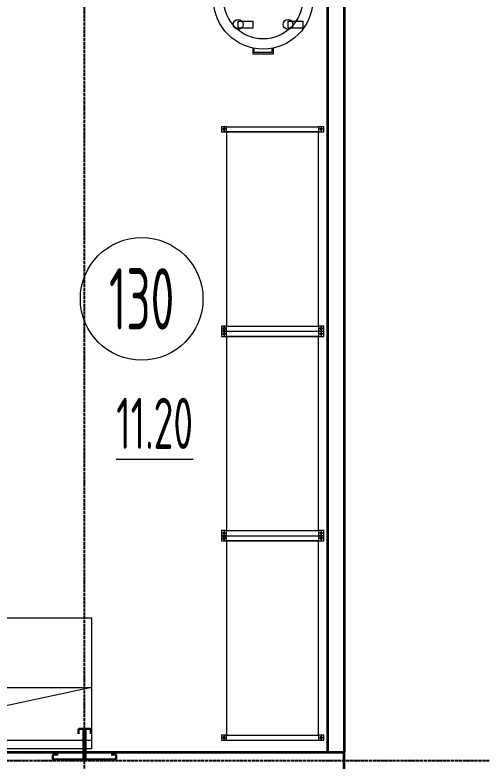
# Model space of a CAD drawing. Header units: millimetres. Extents: x 2162 to 93478, y -2737 to 52379.
# Drawn here: x 50862 to 53147, y 8868 to 12516 of the extents above; entities that cross this region are included whole.
import ezdxf
from ezdxf.enums import TextEntityAlignment as Align

# ---------------------------------------------------------------- set-up
doc = ezdxf.new("R2010")
doc.units = ezdxf.units.MM
doc.linetypes.add('Штрихпунктир 15 х 2 х 2 мм', pattern=[19, 15, -2, 0, -2])
doc.linetypes.add('Штрихпунктирная', pattern=[30, 25, -2.25, 0.5, -2.25])
doc.layers.add('Axes', color=40, linetype='Штрихпунктирная')
for name, color, linetype, lineweight in [('Columns', 5, 'Continuous', 30), ('Equipment', 4, 'Continuous', 9), ('Text', 219, 'Continuous', 20), ('Wall', 5, 'Continuous', 9)]:
    doc.layers.add(name, color=color, linetype=linetype, lineweight=lineweight)
doc.styles.add('стиль1', font='cs_gost2304.shx', dxfattribs={"width": 0.8})

# ---------------------------------------------------------------- blocks, each defined once
blk = doc.blocks.new('kolumn')
at = {"color": 0, "ltscale": 100}
for p, q in [((4, 0), (146, 0)), ((0, -4), (0, -146)), ((146, -25), (125, -25)), ((150, -4), (150, -21)), ((25, -146), (25, -125)), ((4, -150), (21, -150))]:
    blk.add_line(p, q, dxfattribs=at)
for centre, start, end in [((4, -4), 90, 180), ((146, -4), 0, 90), ((146, -21), 270, 0), ((4, -146), 180, 270), ((21, -146), 270, 0)]:
    blk.add_arc(centre, 4, start, end, dxfattribs=at)
blk = doc.blocks.new('furn 0432')
at = {"color": 0}
for points in [[(25, 225), (0, 225), (0, 250), (25, 250)], [(975, -225), (25, -225), (25, 225), (975, 225)], [(1000, 225), (975, 225), (975, 250), (1000, 250)], [(25, -250), (0, -250), (0, -225), (25, -225)], [(1000, -250), (975, -250), (975, -225), (1000, -225)]]:
    blk.add_lwpolyline(points, close=True, dxfattribs=at)
for points in [[(25, 237.5), (0, 237.5)], [(0, -225), (0, 225)], [(12.5, 250), (12.5, 225)], [(25, -225), (25, 225)], [(1000, 237.5), (975, 237.5)], [(975, -225), (975, 225)], [(987.5, 250), (987.5, 225)], [(1000, -225), (1000, 225)], [(25, -237.5), (0, -237.5)], [(12.5, -225), (12.5, -250)], [(1000, -237.5), (975, -237.5)], [(987.5, -225), (987.5, -250)]]:
    blk.add_lwpolyline(points, dxfattribs=at)
for centre in [(12.5, 237.5), (987.5, 237.5), (12.5, -237.5), (987.5, -237.5)]:
    blk.add_circle(centre, 5, dxfattribs=at)
blk = doc.blocks.new('equip0548')
at = {"color": 0}
for p, q in [((-50, 265.6), (50, 265.6)), ((-50, 237.3), (-50, 265.6)), ((-45, 257.6), (45, 257.6)), ((-45, 238.3), (-45, 257.6)), ((45, 257.6), (45, 238.3)), ((50, 265.6), (50, 237.3)), ((-124.1, 138.1), (-49.1, 138.1)), ((-124.1, 138.1), (-124.1, 106.1)), ((-49.1, 106.1), (-49.1, 138.1)), ((120.1, 138.1), (120.1, 106.1)), ((120.1, 138.1), (195.1, 138.1)), ((195.1, 106.1), (195.1, 138.1)), ((-124.1, 106.1), (-49.1, 106.1)), ((120.1, 106.1), (195.1, 106.1)), ((-124.1, -106.1), (-124.1, -138.1)), ((-124.1, -106.1), (-49.1, -106.1)), ((-49.1, -138.1), (-49.1, -106.1)), ((120.1, -106.1), (120.1, -138.1)), ((120.1, -106.1), (195.1, -106.1)), ((195.1, -138.1), (195.1, -106.1)), ((-124.1, -138.1), (-49.1, -138.1)), ((120.1, -138.1), (195.1, -138.1)), ((-50, -237.3), (-50, -265.6)), ((-45, -238.3), (-45, -257.6)), ((45, -257.6), (45, -238.3)), ((50, -265.6), (50, -237.3)), ((-50, -265.6), (50, -265.6)), ((-45, -257.6), (45, -257.6))]:
    blk.add_line(p, q, dxfattribs=at)
for centre, radius in [((0, 0), 242.5), ((0, 0), 193), ((-122.1, 122.1), 24), ((122.1, 122.1), 24), ((-122.1, -122.1), 24), ((122.1, -122.1), 24)]:
    blk.add_circle(centre, radius, dxfattribs=at)
blk = doc.blocks.new('equip03432')
at = {"color": 0}
blk.add_lwpolyline([(1400, 0), (0, 0), (0, 300), (1400, 300)], close=True, dxfattribs=at)
blk.add_lwpolyline([(1400, 300), (0, 0)], dxfattribs=at)

msp = doc.modelspace()

# ---------------------------------------------------------------- linework, layer by layer
at = {"layer": 'Axes', "linetype": 'Штрихпунктир 15 х 2 х 2 мм'}
for p, q in [((51202.1, -1937.4), (51202.1, 21035.1)), ((3469.3, 8870.1), (57337.1, 8870.1))]:
    msp.add_line(p, q, dxfattribs=at)
at = {"layer": 'Equipment'}
msp.add_lwpolyline([(51236.6, 9568), (51236.6, 8968), (49836.6, 8968), (49836.6, 9568)], close=True, dxfattribs=at)
at = {"layer": 'Text'}
msp.add_circle((51481.7, 11127.5), 300, dxfattribs=at)
at = {"layer": 'Wall', "lineweight": 35}
for p, q in [((52472.1, 8910.1), (49792.1, 8910.1)), ((52472.1, 8830.1), (52472.1, 8910.1))]:
    msp.add_line(p, q, dxfattribs=at)
msp.add_lwpolyline([(52392.1, 13215.1), (52472.1, 13215.1), (52472.1, 8910.1), (52392.1, 8910.1)], close=True, dxfattribs=at)

# ---------------------------------------------------------------- block references
at = {"layer": 'Columns', "rotation": 180}
msp.add_blockref('kolumn', (51197.5, 8875.1), dxfattribs=at)
at = {"layer": 'Columns', "xscale": -1, "rotation": 180}
msp.add_blockref('kolumn', (51207.5, 8875.1), dxfattribs=at)
at = {"layer": 'Equipment'}
for name, p in [('equip0548', (52075.9, 12591.4)), ('equip03432', (49836.6, 8927))]:
    msp.add_blockref(name, p, dxfattribs=at)
at = {"layer": 'Equipment', "xscale": -1, "rotation": 270}
for p in [(52122.1, 10969.4), (52122.1, 9969.4), (52122.1, 8969.4)]:
    msp.add_blockref('furn 0432', p, dxfattribs=at)

# ---------------------------------------------------------------- texts
at = {"layer": 'Text', "style": 'стиль1', "width": 0.7}
msp.add_text('130', height=300, dxfattribs=at).set_placement((51481.7, 11127.5), align=Align.MIDDLE_CENTER)
at = {"layer": 'Text', "ltscale": 100, "style": 'стиль1', "width": 0.7}
msp.add_text('%%U11.20', height=250, dxfattribs=at).set_placement((51545.3, 10518.9), align=Align.MIDDLE_CENTER)

doc.saveas('drawing.dxf')
